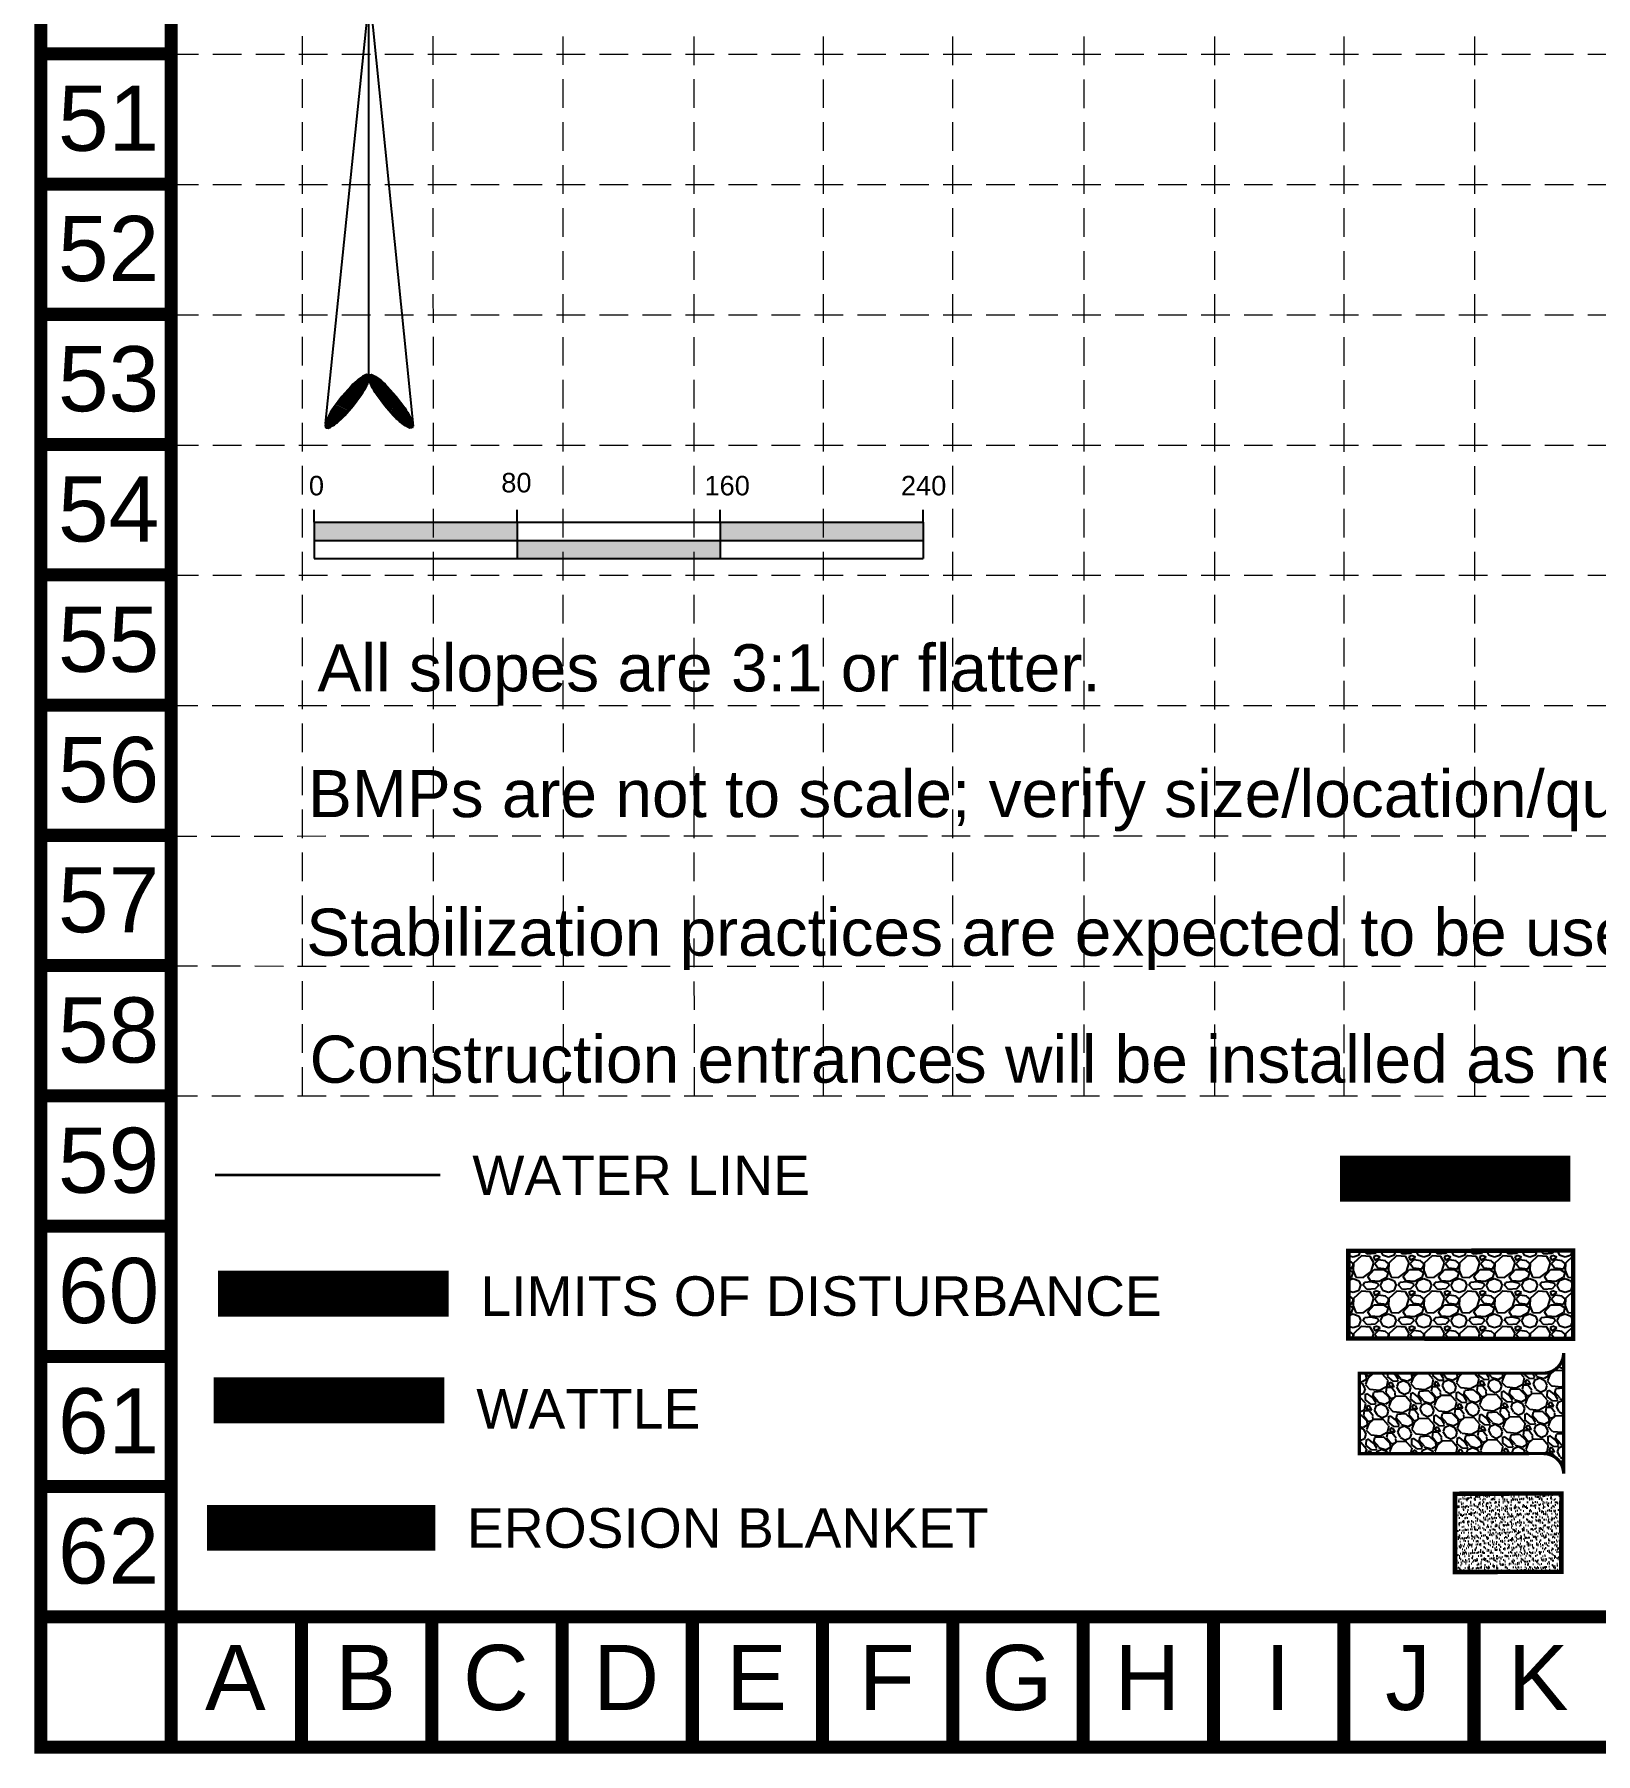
# Model space of a CAD drawing. Header units: inches. Extents: x 2600819 to 2602871, y 7032016 to 7035296.
# Drawn here: x 2600819 to 2601432, y 7032016 to 7032691 of the extents above; entities that cross this region are included whole.
import ezdxf
from ezdxf.enums import TextEntityAlignment as Align

# ---------------------------------------------------------------- set-up
doc = ezdxf.new("R2010")
doc.units = ezdxf.units.IN
doc.header["$MEASUREMENT"] = 0
doc.linetypes.add('ACAD_ISO02W100', pattern=[15, 12, -3])
doc.linetypes.add('HIDDEN', pattern=[0.375, 0.25, -0.125])
for name, color, linetype in [('BASE', 7, 'Continuous'), ('GRID', 254, 'HIDDEN'), ('LEGEND', 7, 'Continuous'), ('NARROW', 7, 'Continuous')]:
    doc.layers.add(name, color=color, linetype=linetype)
doc.styles.get("Standard").update_dxf_attribs({"font": 'ARIAL.TTF'})

# ---------------------------------------------------------------- blocks, each defined once
blk = doc.blocks.new('North Arrow')
at = {"layer": 'NARROW'}
for p, q in [((32.433, 3.058), (32.433, 4.631)), ((0, 0), (22.363, 2.002)), ((28.767, -2.092), (34.019, 2.32)), ((36.178, 2.333), (30.465, 2.333)), ((36.157, 2.32), (31.04, -2.092)), ((39.102, 0.007), (59.964, 2.109)), ((0, 0), (22.334, -2.022)), ((21.659, -0.048), (21.656, -0.048)), ((31.2, -0.048), (21.659, -0.048)), ((57.454, -0.048), (33.411, -0.048)), ((59.831, -2.142), (39.045, -0.008)), ((57.693, -0.027), (57.769, -0.013)), ((57.765, -0.05), (57.693, -0.027)), ((28.767, -2.092), (34.954, -2.092)), ((32.433, -4.262), (32.433, -2.801))]:
    blk.add_line(p, q, dxfattribs=at)
blk.add_lwpolyline([(22.365, -2.029), (22.586, -1.927, 0.091577), (22.866, -1.437, 0.048306), (23.034, -0.751), (23.074, -0.008), (23.014, 0.819, 0.048306), (22.866, 1.421, 0.091577), (22.586, 1.911), (22.365, 2.013), (22.144, 1.911, 0.091577), (21.863, 1.421, 0.048306), (21.715, 0.819), (21.656, -0.008), (21.715, -0.835, 0.048306), (21.863, -1.437, 0.091577), (22.144, -1.927)], format="xyb", close=True, dxfattribs=at)
for points in [[(57.456, -0.031), (57.44, 0.084, -0.066818), (57.675, 0.471, -0.03073), (58.009, 0.837), (58.522, 1.292), (59.073, 1.7, -0.03073), (59.5, 1.951, -0.066818), (59.928, 2.1), (60.037, 2.061)], [(60.037, 2.061), (60.053, 1.946, -0.066818), (59.818, 1.559, -0.03073), (59.434, 1.137), (58.971, 0.738), (58.42, 0.33, -0.03073), (57.993, 0.079, -0.036692), (57.762, -0.017)], [(57.456, -0.035), (57.44, -0.15, 0.066818), (57.675, -0.538, 0.03073), (58.009, -0.904), (58.522, -1.359), (59.073, -1.767, 0.03073), (59.5, -2.017, 0.066818), (59.928, -2.167), (60.037, -2.128)], [(60.037, -2.128), (60.053, -2.013, 0.066818), (59.818, -1.625, 0.03073), (59.434, -1.204), (58.971, -0.804), (58.42, -0.396, 0.03073), (57.993, -0.146, 0.036692), (57.762, -0.049)]]:
    blk.add_lwpolyline(points, format="xyb", dxfattribs=at)
for centre, start, end in [((30.465, 3.863), 178.8769, 270), ((34.954, -3.622), 358.8769, 90)]:
    blk.add_arc(centre, 1.53, start, end, dxfattribs=at)
for points in [[(23.019, 0.749), (21.855, 1.42), (22.868, 1.437), (22.145, 1.91)], [(22.868, 1.437), (22.145, 1.91), (22.586, 1.91), (22.355, 2.002)], [(31.046, -2.093), (36.152, 2.359), (28.747, -2.064), (34.013, 2.359)], [(59.447, 1.15), (59.003, 1.649), (59.617, 1.336), (59.276, 1.823)], [(59.617, 1.336), (59.276, 1.823), (59.81, 1.551), (59.493, 1.954)], [(59.81, 1.551), (59.493, 1.954), (59.931, 1.73), (59.695, 2.04)], [(59.931, 1.73), (59.695, 2.04), (60.053, 1.942), (59.931, 2.103)], [(60.053, 1.942), (59.931, 2.103), (60.036, 2.064)], [(23.065, -0.045), (21.716, 0.82), (23.019, 0.749), (21.855, 1.42)], [(57.838, 0.664), (58.295, 0.258), (58.029, 0.857), (58.518, 0.406)], [(58.029, 0.857), (58.518, 0.406), (58.26, 1.069), (58.73, 0.566)], [(58.26, 1.069), (58.73, 0.566), (58.518, 1.297), (59.049, 0.811)], [(58.518, 1.297), (59.049, 0.811), (58.696, 1.423), (59.261, 0.995)], [(59.264, 0.996), (58.694, 1.42), (59.447, 1.15), (59.003, 1.649)], [(23.027, -0.762), (21.67, -0.045), (23.065, -0.045), (21.716, 0.82)], [(57.444, 0.08), (57.695, -0.011), (57.498, 0.212), (57.771, -0.011)], [(57.45, -0.04), (57.689, -0.017), (57.444, 0.08), (57.695, -0.011)], [(57.498, 0.212), (57.771, -0.011), (57.6, 0.389), (57.94, 0.063)], [(57.6, 0.389), (57.94, 0.063), (57.682, 0.498), (58.07, 0.132)], [(57.682, 0.498), (58.07, 0.132), (57.838, 0.664), (58.295, 0.258)], [(22.868, -1.44), (21.725, -0.875), (23.027, -0.762), (21.67, -0.045)], [(57.437, -0.142), (57.689, -0.022), (57.45, -0.04), (57.689, -0.017)], [(57.457, -0.193), (57.695, -0.028), (57.437, -0.142), (57.689, -0.022)], [(57.526, -0.326), (57.764, -0.051), (57.457, -0.193), (57.695, -0.028)], [(57.634, -0.48), (57.901, -0.102), (57.526, -0.326), (57.764, -0.051)], [(57.784, -0.662), (58.091, -0.2), (57.634, -0.48), (57.901, -0.102)], [(57.975, -0.874), (58.336, -0.348), (57.784, -0.662), (58.091, -0.2)], [(58.241, -1.114), (58.614, -0.542), (57.975, -0.874), (58.336, -0.348)], [(58.614, -1.434), (58.927, -0.771), (58.241, -1.114), (58.614, -0.542)], [(58.914, -1.645), (59.2, -1.005), (58.614, -1.434), (58.927, -0.771)], [(22.578, -1.93), (21.863, -1.447), (22.868, -1.44), (21.725, -0.875)], [(22.363, -2.015), (22.145, -1.93), (22.578, -1.93), (21.863, -1.447)], [(59.118, -1.794), (59.57, -1.355), (58.918, -1.652), (59.2, -1.012)], [(59.348, -1.928), (59.813, -1.622), (59.118, -1.794), (59.57, -1.355)], [(59.537, -1.325), (59.414, -1.184), (59.208, -1.014)], [(59.583, -2.052), (59.928, -1.787), (59.348, -1.928), (59.813, -1.622)], [(59.783, -2.125), (60.046, -2.008), (59.583, -2.052), (59.928, -1.787)], [(59.923, -2.167), (60.038, -2.132), (59.783, -2.125), (60.046, -2.008)]]:
    blk.add_solid(points, dxfattribs=at)
blk = doc.blocks.new('A$C0CA6349E')
h = blk.add_hatch(color=7)
h.paths.add_polyline_path([(82.24, 7.21), (82.24, 14.41), (2.24, 14.41), (2.24, 7.21)])
h.paths.add_polyline_path([(82.24, 7.21), (82.24, 0), (162.24, 0), (162.24, 7.21)])
h.paths.add_polyline_path([(162.24, 14.41), (162.24, 7.21), (242.23, 7.21), (242.23, 14.41)])
at = {"color": 7}
for p, q in [((2.24, 14.41), (2.24, 19.21)), ((2.24, 14.41), (82.24, 14.41)), ((2.24, 14.41), (2.24, 0)), ((82.24, 14.41), (82.24, 19.21)), ((82.24, 14.41), (242.23, 14.41)), ((82.24, 14.41), (82.24, 0)), ((162.24, 14.41), (162.24, 19.21)), ((162.24, 14.41), (162.24, 0)), ((242.23, 14.41), (242.23, 19.21)), ((242.23, 14.41), (242.23, 0)), ((2.24, 7.21), (242.23, 7.21)), ((2.24, 0), (82.24, 0)), ((82.24, 0), (242.23, 0))]:
    blk.add_line(p, q, dxfattribs=at)
for s, p in [('80', (75.94, 26.11)), ('0', (0.12, 24.94)), ('160', (156.01, 24.94)), ('240', (233.44, 24.94))]:
    blk.add_text(s, height=7.68, dxfattribs=at).set_placement(p)

msp = doc.modelspace()

# ---------------------------------------------------------------- hatches: boundary and pattern name
at = {"layer": 'BASE'}
h = msp.add_hatch(dxfattribs=at)
h.set_pattern_fill('AR-SAND', color=30, scale=1.29438, style=0)
h.set_pattern_definition([(37.5, (2602393.5395, 7031997.6211), (-0.0756818, 2.3149344), [0, -1.826166, 0, -2.0424227, 0, -1.9523158]), (7.5, (2602393.5395, 7031997.621), (2.126254, 3.390597), [0, -0.9851686, 0, -1.6459524, 0, -0.6307482]), (327.5, (2602392.0618, 7031997.6211), (3.741408, 0.006799), [0, -0.6007125, 0, -2.162565, 0, -2.823349]), (317.5, (2602392.0618, 7031997.621), (3.611636, 1.054461), [0, -0.3003563, 0, -1.4176816, 0, -1.621924])])
h.paths.add_polyline_path([(2601418.02, 7032087.73), (2601418.02, 7032117.76), (2601376.89, 7032117.76), (2601376.89, 7032087.73)])
at = {"layer": 'LEGEND', "linetype": 'ACAD_ISO02W100'}
h = msp.add_hatch(dxfattribs=at)
h.set_pattern_fill('GRAVEL', color=240, scale=13.880911, style=0)
h.set_pattern_definition([(228.0128, (2600347.085, 7031478.0171), (-111.0472636, -124.9282178), [1.86748, -184.88108]), (184.9697, (2600345.83577, 7031476.629), (166.5709468, 13.88079035), [3.20466, -317.26106]), (132.5104, (2600342.64316, 7031476.3514), (138.80898133, -152.6901416), [2.25965, -223.7052]), (267.2737, (2600337.2296, 7031472.88114), (13.88085574, 277.61822444), [2.9183, -288.91115]), (292.8337, (2600337.0908, 7031469.96614), (-69.40469258, 166.5708824), [2.86162, -283.30069]), (357.2737, (2600338.20127, 7031467.3288), (-277.61822444, 13.88085574), [2.9183, -288.91115]), (37.6942, (2600341.11626, 7031467.18996), (-180.45194519, -138.80897699), [3.8593, -382.06998]), (72.2553, (2600344.17006, 7031469.5497), (97.16652652, 305.37999006), [3.64357, -360.71381]), (121.4296, (2600345.2805, 7031473.01994), (-111.04740243, 180.45177432), [2.92818, -289.88996]), (175.2364, (2600343.7536, 7031475.5185), (152.6900343, -13.8807935), [3.34297, -163.80534]), (222.3974, (2600340.4222, 7031475.79613), (-166.57103424, -152.68991128), [4.32318, -427.99533]), (138.8141, (2600350.9717, 7031472.7423), (-97.166418, 83.2854288), [1.47555, -146.08054]), (171.4692, (2600349.8612, 7031473.714), (180.4518194, -27.76193183), [2.80723, -277.91681]), (225, (2600347.085, 7031474.13), (-2e-15, -13.880915), [1.96305, -17.66751]), (203.1986, (2600346.1134, 7031475.7961), (69.4045513, 27.7618404), [1.05714, -104.65672]), (291.8014, (2600345.1417, 7031475.3797), (-13.88091, 41.642737), [1.49502, -73.25598]), (30.9638, (2600345.697, 7031473.9916), (41.6427056, 27.7618565), [2.42817, -78.51075]), (161.5651, (2600347.779, 7031475.241), (27.761828, -13.880889), [1.75581, -42.13949]), (16.3895, (2600337.0908, 7031475.3797), (138.8091407, 41.64263186), [2.4597, -243.51067]), (70.3462, (2600339.45055, 7031476.0737), (-55.5235781, -152.6900508), [2.06355, -204.29103]), (293.1986, (2600347.7791, 7031478.017), (-27.7618404, 69.4045513), [2.11427, -103.5996]), (343.6105, (2600348.61195, 7031476.07374), (-138.8091407, 41.64263186), [2.4597, -243.51067]), (339.444, (2600337.0908, 7031466.7735), (-69.4045807, 27.7617665), [2.37197, -116.22659]), (294.7751, (2600339.3117, 7031465.9407), (-69.4044467, 152.6900687), [1.98744, -196.75696]), (66.8014, (2600347.9179, 7031464.1362), (27.7618404, 69.4045513), [2.11427, -103.5996]), (17.354, (2600348.75076, 7031466.0795), (-180.45187125, -55.52356775), [2.32687, -230.3596]), (69.444, (2600341.1163, 7031464.1362), (-27.7617665, -69.4045807), [1.18599, -117.41257]), (101.3099, (2600347.085, 7031464.1362), (-13.880878, 55.5236545), [0.70779, -70.07124]), (165.9638, (2600346.9462, 7031464.8302), (41.642741, -13.880884), [2.86162, -54.37083]), (186.009, (2600344.17006, 7031465.52425), (138.8091067, 13.88090154), [2.65195, -262.54248]), (303.6901, (2600345.697, 7031472.7423), (-13.88093, 27.761816), [2.00193, -48.0464]), (353.1572, (2600346.80743, 7031471.0766), (235.97547848, -27.76193305), [3.49513, -346.01728]), (60.9454, (2600350.2777, 7031470.6602), (-55.5236444, -97.1663825), [1.42912, -141.4836]), (90, (2600350.972, 7031471.91), (-13.88091, 13.88091), [0.83285, -13.04806]), (120.2564, (2600343.8924, 7031465.9407), (55.5235731, -97.1664112), [1.92839, -190.91139]), (48.0128, (2600342.9208, 7031467.6064), (111.0472636, 124.9282178), [3.73496, -183.01359]), (0, (2600345.42, 7031470.383), (13.88091, 13.88091), [3.60904, -10.27187]), (325.3048, (2600349.0284, 7031470.3826), (-138.8090305, 97.1664966), [2.19477, -217.2817]), (254.0546, (2600350.8329, 7031469.1333), (-13.8809095, -55.5236458), [2.02109, -99.03347]), (207.646, (2600350.27766, 7031467.18996), (-263.73725112, -138.80921724), [3.29068, -325.77768]), (175.4261, (2600347.36267, 7031465.66306), (-180.45185097, 13.88083885), [3.48132, -344.65017])])
h.paths.add_polyline_path([(2601334.76, 7032179.04), (2601423.09, 7032178.88), (2601423.09, 7032213.58), (2601334.76, 7032213.45)])
at = {"layer": 'LEGEND'}
h = msp.add_hatch(dxfattribs=at)
h.set_pattern_fill('GRAVEL', color=23, scale=12.629583, angle=-43.93426, style=0)
h.set_pattern_definition([(184.078545, (2583685.8964, 7024509.293), (-151.62551836, -11.75271163), [1.699134, -168.214533]), (141.0354448, (2583684.20154, 7024509.17214), (117.903024945, -96.058850034), [2.915767, -288.660811]), (88.576145, (2583681.9344, 7024511.0057), (-5.440899665, -187.673404677), [2.055945, -203.5387705]), (223.339445, (2583676.19666, 7024512.1494), (184.35129733, 173.137682446), [2.655218, -262.866567]), (248.899445, (2583674.2655, 7024510.3271), (59.678548171, 152.954407311), [2.603652, -257.761879]), (313.339445, (2583673.3282, 7024507.898), (-173.137682446, 184.35129733), [2.655218, -262.866567]), (353.7599448, (2583675.1505, 7024505.9669), (-205.863435878, 22.966521669), [3.5113904, -347.6273765]), (28.3210448, (2583678.6411, 7024505.5852), (256.4471647, 138.75066992), [3.315114, -328.196409]), (77.495345, (2583681.5594, 7024507.15795), (41.156297678, 188.337849364), [2.664211, -263.757142]), (131.302145, (2583682.1363, 7024509.759), (91.28252055, -105.48592367), [3.041608, -149.038721]), (178.4631448, (2583680.1287, 7024512.04394), (-205.531243006, 5.108668055), [3.9334585, -389.412682]), (94.879845, (2583685.1131, 7024503.3833), (-11.08831905, 115.90984725), [1.342537, -132.911766]), (127.534945, (2583684.9989, 7024504.72097), (100.709583463, -132.106703107), [2.554169, -252.863343]), (181.065745, (2583683.443, 7024506.746), (-8.762818, -9.095026), [1.786088, -16.074833]), (159.264345, (2583683.8577, 7024508.4512), (63.00075502, -25.62401655), [0.961844, -95.2221966]), (247.867145, (2583682.9581, 7024508.7917), (17.19342639, 36.04788614), [1.360244, -66.6521466]), (347.029545, (2583682.4457, 7024507.5317), (44.8107036, -8.09836025), [2.20928, -71.433214]), (117.630845, (2583684.5986, 7024507.036), (9.4272486, -26.6206431), [1.597529, -38.340725]), (332.455245, (2583677.683, 7024513.87416), (117.238632437, -60.343170504), [2.237962, -221.558824]), (26.411945, (2583679.6673, 7024512.8392), (-132.771036914, -64.994052625), [1.8775265, -185.874732]), (249.264345, (2583686.3511, 7024508.8548), (25.62401655, 63.00075502), [1.923675, -94.260365]), (299.676245, (2583685.67, 7024507.0558), (-64.661867817, 114.913175975), [2.237962, -221.558824]), (295.509745, (2583672.25, 7024508.2352), (-27.94953613, 62.00410276), [2.158143, -105.749068]), (250.840845, (2583673.1795, 7024506.2875), (50.91595533, 143.85929281), [1.8082785, -179.019836]), (22.867145, (2583677.6793, 7024499.6722), (62.00413271, 27.94947021), [1.923675, -94.260365]), (333.419745, (2583679.45175, 7024500.4197), (-153.28653095, 77.53657581), [2.11711, -209.593292]), (25.509745, (2583673.2227, 7024503.966), (-62.00410276, -27.94953613), [1.079072, -106.82814]), (57.375645, (2583677.1336, 7024500.198), (25.9562667, 45.14289354), [0.6439825, -63.754503]), (122.029545, (2583677.4807, 7024500.7403), (18.52227563, -35.3834563), [2.603652, -49.469447]), (142.074745, (2583676.0999, 7024502.94766), (99.713037284, -78.533134987), [2.412882, -238.874968]), (259.755845, (2583681.657, 7024506.713), (8.4305918, 26.9528691), [1.821464, -43.715143]), (309.2229448, (2583681.33306, 7024504.92073), (137.089684575, -167.157974966), [3.180053, -314.824736]), (17.011145, (2583683.3439, 7024502.4572), (-97.71980345, -28.61390276), [1.300291, -128.7292265]), (46.065745, (2583684.587, 7024502.838), (-0.332208, 17.857838), [0.757775, -11.8718084]), (76.322145, (2583676.1809, 7024503.3958), (-24.959683755, -98.716400213), [1.754552, -173.701228]), (4.078545, (2583676.59575, 7024505.1006), (151.62551836, 11.75271163), [3.398267, -166.515399]), (316.065745, (2583679.985, 7024505.342), (17.857838, 0.332208), [3.283692, -9.345892]), (281.370545, (2583682.3501, 7024503.0639), (-29.61039469, 151.293343065), [1.996914, -197.69433]), (210.120345, (2583682.7438, 7024501.1062), (-44.1462847, -27.61727878), [1.838893, -90.105864]), (163.7117448, (2583681.15323, 7024500.1834), (-260.433620682, 75.543155528), [2.994032, -296.40968]), (131.4918448, (2583678.27936, 7024501.02316), (-109.472534409, 123.01158079), [3.167487, -313.580861])])
edge = h.paths.add_edge_path()
edge.add_line((2601419.3, 7032125.94), (2601419.3, 7032173.3))
edge.add_arc((2601411.41, 7032173.3), 7.89, 270.03906, 360, ccw=False)
edge.add_line((2601411.42, 7032165.41), (2601339.07, 7032165.4))
edge.add_line((2601339.07, 7032165.4), (2601339.07, 7032133.8))
edge.add_line((2601339.07, 7032133.8), (2601411.4, 7032133.83))
edge.add_arc((2601411.41, 7032125.94), 7.89, 0, 90.03906, ccw=False)

# ---------------------------------------------------------------- linework, layer by layer
at = {"color": 4, "const_width": 1}
msp.add_lwpolyline([(2600978.12, 7032243.3), (2600889.62, 7032243.3)], dxfattribs=at)
at = {"layer": 'BASE', "color": 30, "linetype": 'ACAD_ISO02W100'}
for p, q in [((2601418.02, 7032117.76), (2601376.89, 7032117.76)), ((2601376.89, 7032117.76), (2601376.89, 7032087.73)), ((2601418.02, 7032087.73), (2601418.02, 7032117.76)), ((2601376.89, 7032087.73), (2601418.02, 7032087.73))]:
    msp.add_line(p, q, dxfattribs=at)
at = {"layer": 'BASE', "const_width": 5.12}
for points in [[(2602868.11, 7032018.5), (2602868.11, 7035293.54), (2600821.22, 7035293.54), (2600821.22, 7032018.5)], [(2602816.94, 7032069.68), (2602816.94, 7035242.37), (2600872.39, 7035242.37), (2600872.39, 7032069.68)]]:
    msp.add_lwpolyline(points, close=True, dxfattribs=at)
for points in [[(2600872.39, 7032683.75), (2600821.22, 7032683.75)], [(2600872.39, 7032632.57), (2600821.22, 7032632.57)], [(2600872.39, 7032581.4), (2600821.22, 7032581.4)], [(2600872.39, 7032530.23), (2600821.22, 7032530.23)], [(2600872.39, 7032479.06), (2600821.22, 7032479.06)], [(2600872.39, 7032427.88), (2600821.22, 7032427.88)], [(2600872.39, 7032376.71), (2600821.22, 7032376.71)], [(2600872.39, 7032325.54), (2600821.22, 7032325.54)], [(2600872.39, 7032274.37), (2600821.22, 7032274.37)], [(2600872.39, 7032223.19), (2600821.22, 7032223.19)], [(2600872.39, 7032172.02), (2600821.22, 7032172.02)], [(2600872.39, 7032120.85), (2600821.22, 7032120.85)], [(2600872.39, 7032069.68), (2600821.22, 7032069.68)], [(2600872.39, 7032069.68), (2600872.39, 7032018.5)], [(2600923.56, 7032069.68), (2600923.56, 7032018.5)], [(2600974.73, 7032069.68), (2600974.73, 7032018.5)], [(2601025.91, 7032069.68), (2601025.91, 7032018.5)], [(2601077.08, 7032069.68), (2601077.08, 7032018.5)], [(2601128.25, 7032069.68), (2601128.25, 7032018.5)], [(2601179.42, 7032069.68), (2601179.42, 7032018.5)], [(2601230.6, 7032069.68), (2601230.6, 7032018.5)], [(2601281.77, 7032069.68), (2601281.77, 7032018.5)], [(2601332.94, 7032069.68), (2601332.94, 7032018.5)], [(2601384.11, 7032069.68), (2601332.94, 7032069.68)], [(2601384.11, 7032069.68), (2601384.11, 7032018.5)]]:
    msp.add_lwpolyline(points, dxfattribs=at)
at = {"layer": 'GRID', "color": 252, "linetype": 'HIDDEN', "lineweight": 0, "ltscale": 45}
for p, q in [((2600924.03, 7032274.37), (2600923.75, 7035240.45)), ((2600975.42, 7032274.37), (2600974.78, 7035240.42)), ((2601026.44, 7032274.36), (2601025.96, 7035240.29)), ((2601077.88, 7032274.35), (2601077.07, 7035240.21)), ((2601128.59, 7032274.34), (2601128.37, 7035240.61)), ((2601179.44, 7032274.33), (2601179.6, 7035240.51)), ((2601231, 7032274.33), (2601230.73, 7035240.32)), ((2601282.36, 7032274.32), (2601281.83, 7035240.37)), ((2601333.12, 7032274.31), (2601333.13, 7035240.33)), ((2601384.44, 7032274.3), (2601384.38, 7035240.32)), ((2600871.9, 7032683.58), (2602816.46, 7032683.58)), ((2600871.9, 7032632.4), (2602816.46, 7032632.4)), ((2600871.9, 7032581.23), (2602816.46, 7032581.23)), ((2600871.9, 7032530.06), (2602816.46, 7032530.06)), ((2600871.9, 7032478.89), (2602816.46, 7032478.89)), ((2600871.64, 7032427.75), (2602814.83, 7032427.64)), ((2600871.27, 7032376.44), (2602814.83, 7032376.78)), ((2600871.44, 7032325.38), (2602815.02, 7032325.24)), ((2600871.44, 7032274.38), (2602814.95, 7032274.08))]:
    msp.add_line(p, q, dxfattribs=at)
at = {"layer": 'LEGEND', "color": 200, "const_width": 18.04}
msp.add_lwpolyline([(2601331.49, 7032241.85), (2601422.01, 7032241.85)], dxfattribs=at)
at = {"layer": 'LEGEND', "color": 240, "linetype": 'Continuous', "const_width": 1.74}
msp.add_lwpolyline([(2601334.76, 7032179.04), (2601423.09, 7032178.88), (2601423.09, 7032213.58), (2601334.76, 7032213.45)], close=True, dxfattribs=at)
at = {"layer": 'LEGEND', "color": 1, "linetype": 'HIDDEN', "ltscale": 100, "const_width": 18.04}
msp.add_lwpolyline([(2600890.81, 7032196.66), (2600981.33, 7032196.66)], dxfattribs=at)
at = {"layer": 'LEGEND', "color": 23, "const_width": 1.26}
msp.add_lwpolyline([(2601419.3, 7032125.94), (2601419.3, 7032173.3, -0.414014), (2601411.42, 7032165.41), (2601339.07, 7032165.4), (2601339.07, 7032133.8), (2601411.4, 7032133.83, -0.414413)], format="xyb", close=True, dxfattribs=at)
at = {"layer": 'LEGEND', "color": 2, "const_width": 18.04}
msp.add_lwpolyline([(2600889.11, 7032154.72), (2600979.63, 7032154.72)], dxfattribs=at)
at = {"layer": 'LEGEND', "color": 30, "linetype": 'Continuous', "const_width": 1.74}
msp.add_lwpolyline([(2601376.66, 7032087.3), (2601418.41, 7032087.34), (2601418.5, 7032118.13), (2601376.66, 7032118.05)], close=True, dxfattribs=at)
at = {"layer": 'LEGEND', "color": 84, "const_width": 18.04}
msp.add_lwpolyline([(2600886.47, 7032104.65), (2600976.15, 7032104.65)], dxfattribs=at)

# ---------------------------------------------------------------- block references
at = {"layer": 'BASE', "xscale": 8.08388710723375, "yscale": 8.08388710723375, "zscale": 8.083887104168618, "rotation": 270}
msp.add_blockref('North Arrow', (2600950.37, 7033022.15), dxfattribs=at)
at = {"layer": 'NARROW', "ltscale": 500, "xscale": 0.9966558589367196, "yscale": 0.9966558525338769, "zscale": 0.9966558598378007}
msp.add_blockref('A$C0CA6349E', (2600926.35, 7032485.42), dxfattribs=at)

# ---------------------------------------------------------------- texts
at = {"layer": 'BASE'}
for s, height, p in [('51', 25.586, (2600847.79, 7032658.44)), ('52', 25.586, (2600847.79, 7032607.27)), ('53', 25.586, (2600847.79, 7032556.1)), ('54', 25.586, (2600847.79, 7032504.93)), ('55', 25.586, (2600847.79, 7032453.75)), ('56', 25.586, (2600847.79, 7032402.58)), ('57', 25.586, (2600847.79, 7032351.41)), ('58', 25.586, (2600847.79, 7032300.24)), ('59', 25.586, (2600847.79, 7032249.06)), ('60', 25.586, (2600847.79, 7032197.89)), ('61', 25.586, (2600847.79, 7032146.72)), ('62', 25.586, (2600847.79, 7032095.55)), ('A', 25.59, (2600897.59, 7032045.87)), ('B', 25.59, (2600948.76, 7032045.87)), ('C', 25.59, (2600999.93, 7032045.87)), ('D', 25.59, (2601051.11, 7032045.87)), ('E', 25.59, (2601102.28, 7032045.87)), ('F', 25.59, (2601153.45, 7032045.87)), ('G', 25.59, (2601204.62, 7032045.87)), ('H', 25.59, (2601255.8, 7032045.87)), ('I', 25.59, (2601306.97, 7032045.87)), ('J', 25.59, (2601358.14, 7032045.87)), ('K', 25.59, (2601409.31, 7032045.87))]:
    msp.add_text(s, height=height, dxfattribs=at).set_placement(p, align=Align.MIDDLE_CENTER)
at = {"layer": 'BASE', "color": 7}
for s, height, p in [('All slopes are 3:1 or flatter.', 18.5132, (2600929.84, 7032433.27)), ('BMPs are not to scale; verify size/location/quantity in the field prior to installation.', 18.5132, (2600926.13, 7032383.85)), ('Stabilization practices are expected to be used at all disturbed areas.  Disturbed areas will be revegetated with 70%%% native grasses.', 18.51317, (2600925.45, 7032329.41)), ('Construction entrances will be installed as needed; location(s) will be determined in the field and will be reflected on this Site Map.', 18.51317, (2600926.77, 7032279.51))]:
    msp.add_text(s, height=height, dxfattribs=at).set_placement(p)
at = {"layer": 'LEGEND'}
for s, height, p in [('WATER LINE', 15.533, (2600990.66, 7032235.38)), ('LIMITS OF DISTURBANCE', 15.5331, (2600993.86, 7032187.93)), ('WATTLE', 15.533, (2600992.23, 7032143.67)), ('EROSION BLANKET', 15.5331, (2600988.54, 7032096.82))]:
    msp.add_text(s, height=height, dxfattribs=at).set_placement(p)

doc.saveas('drawing.dxf')
